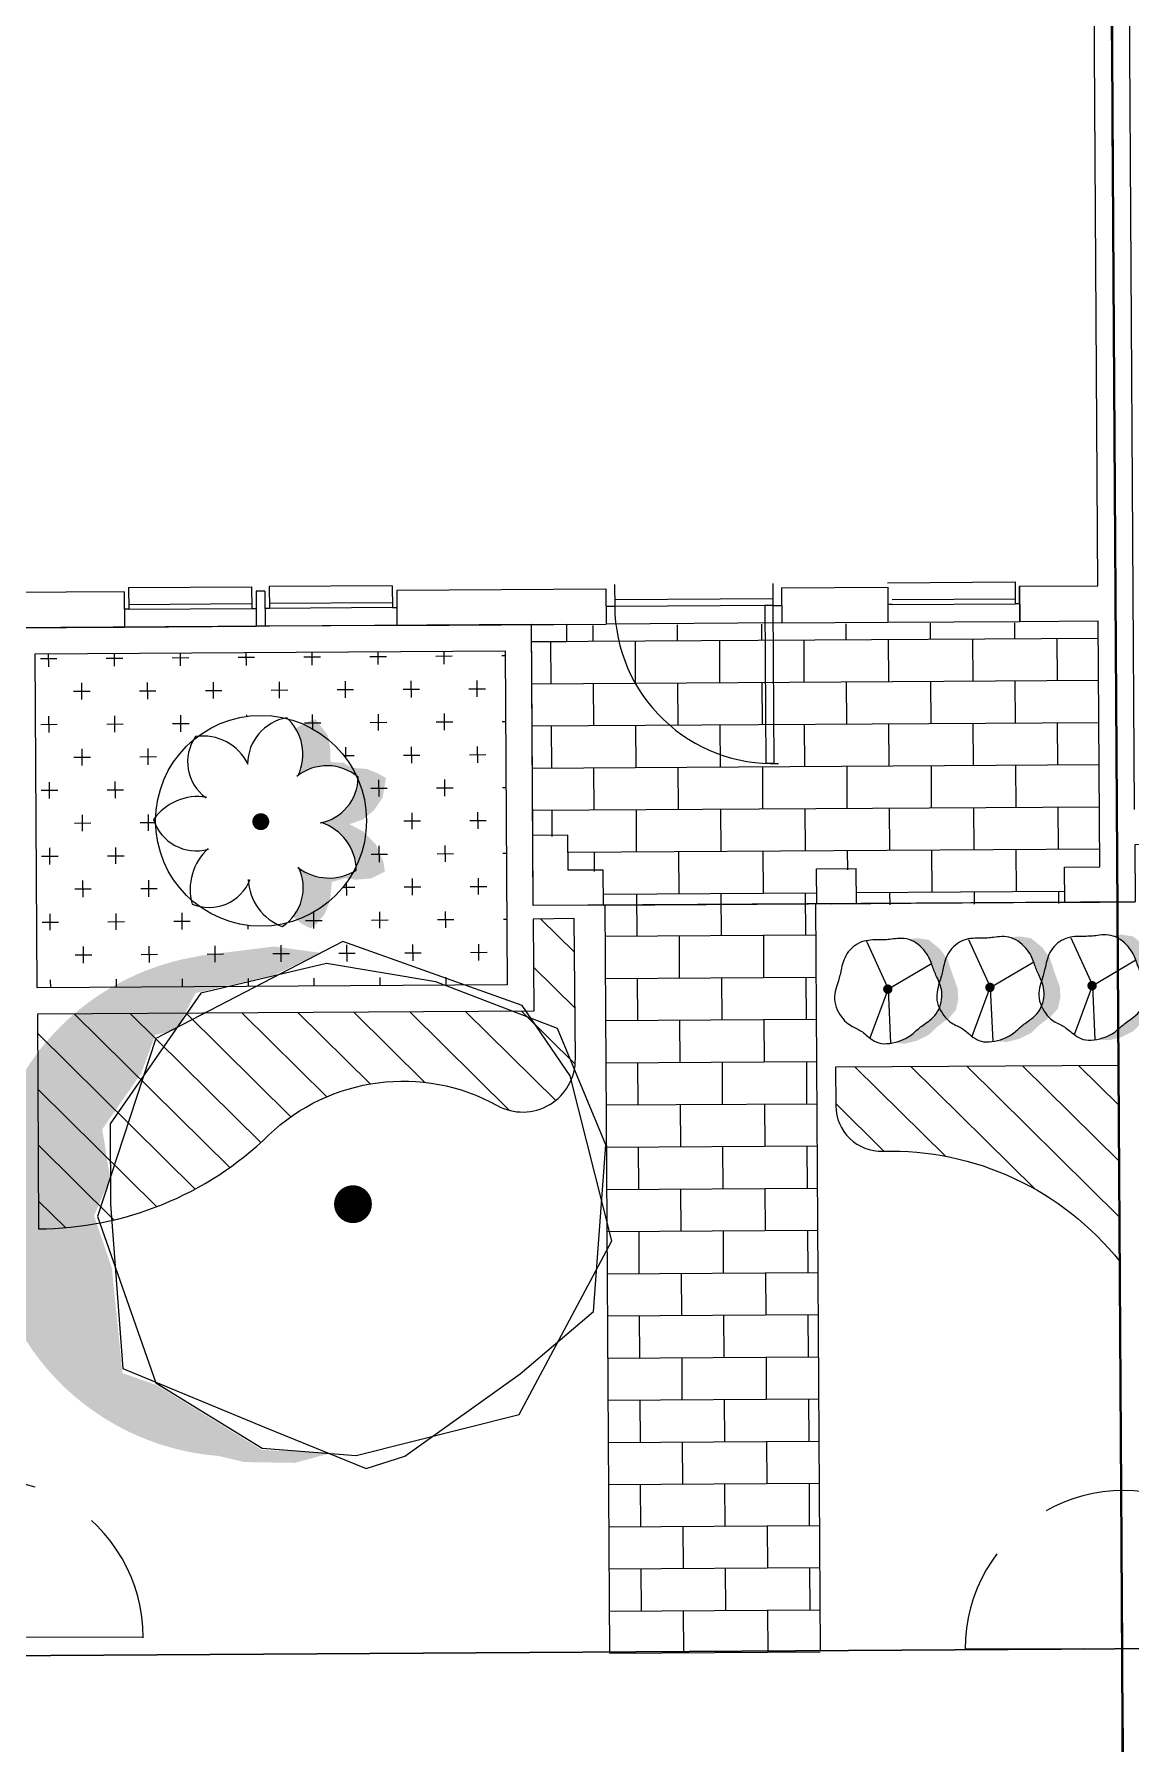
# Model space of a CAD drawing. Header units: feet. Extents: x 919634 to 928945, y 707022 to 708026.
# Drawn here: x 920763.67 to 920784.47, y 707106.93 to 707139.37 of the extents above; entities that cross this region are included whole.
import ezdxf

# ---------------------------------------------------------------- set-up
doc = ezdxf.new("R2010")
doc.units = ezdxf.units.FT
doc.header["$LTSCALE"] = 20
doc.header["$MEASUREMENT"] = 0
doc.linetypes.add('HIDDEN2', pattern=[0.1875, 0.125, -0.0625])
doc.linetypes.add('Site Plan$0$PHANTOM2', pattern=[1.25, 0.625, -0.125, 0.125, -0.125, 0.125, -0.125])
for name, color, linetype in [('-u-site-utility clear zone', 252, 'HIDDEN2'), ('-u-site-xref', 7, 'Continuous'), ('LP-ANNO-LABL-SHRB', 2, 'Continuous'), ('Site Plan$0$-u-site-bldg_interior', 252, 'Continuous'), ('Site Plan$0$A-PART-FULL', 4, 'Continuous'), ('Site Plan$0$SP-LOT PAVERS', 254, 'Continuous'), ('x-Villa4-LP Block$0$LK-SHRB-013M', 253, 'Continuous'), ('x-Villa4-LP Block$0$LK-SHRB-035M', 253, 'Continuous'), ('x-Villa4-LP Block$0$LK-SHRB-TRNK', 253, 'Continuous'), ('x-Villa4-LP Block$0$LK-TREE-025M', 253, 'Continuous'), ('x-Villa4-LP Block$0$LK-TREE-050M', 253, 'Continuous'), ('x-Villa4-LP Block$0$LK-TREE-TRNK', 253, 'Continuous'), ('x-Villa4-LP Block$0$LP-PATT-SHAR', 253, 'Continuous'), ('x-Villa4-LP Block$0$LP-SHAR-BRDR-CONT', 253, 'Continuous'), ('x-Villa4-LP Block$0$LP-SHRB', 253, 'Continuous'), ('x-Villa4-LP Block$0$LP-TREE', 253, 'Continuous')]:
    doc.layers.add(name, color=color, linetype=linetype)
for name, color, linetype, lineweight in [('Site Plan$0$SP-LOT LINES', 252, 'Site Plan$0$PHANTOM2', 40), ('Site Plan$0$SP-SIDEWALK', 2, 'Continuous', 25), ('SP-BUILDING-FOOTPRINT', 1, 'Continuous', 25)]:
    doc.layers.add(name, color=color, linetype=linetype, lineweight=lineweight)
for name, color, linetype, plot in [('x-Villa4-LP Block$0$-u-site-no_plot', 253, 'Continuous', False), ('x-Villa4-LP Block$0$LK-SHRB-SHAD', 253, 'Continuous', False), ('x-Villa4-LP Block$0$LK-TREE-SHAD', 253, 'Continuous', False), ('x-Villa4-LP Block$0$LK-TREE-SHAD-SM30', 253, 'Continuous', False), ('x-Villa4-LP Block$0$LK-TREE-SHAD-SM40', 253, 'Continuous', False), ('x-Villa4-LP Block$0$LK-TREE-SHAD-SM50', 253, 'Continuous', False)]:
    doc.layers.add(name, color=color, linetype=linetype, plot=plot)
doc.layers.get('-u-site-xref').off()

# ---------------------------------------------------------------- blocks, each defined once
blk = doc.blocks.new('Site Plan$0$DR1H902')
for p, q in [((-0.5, 0), (-0.5, 1)), ((-0.5, 1.000000000000057), (-0.4500000000000455, 1.000000000000057)), ((-0.4500000000000455, 0), (-0.4500000000000455, 1)), ((-0.5, -5.684341886080801e-14), (-0.4500000000000455, -5.684341886080801e-14))]:
    blk.add_line(p, q)
blk.add_arc((-0.5, 0), 1, 0, 91.70698490235472)
blk = doc.blocks.new('Site Plan$0$A$C4e4189c5')
at = {"layer": 'Site Plan$0$-u-site-bldg_interior'}
for p, q in [((-38.00000000004002, 4), (-40.00000000004002, 4)), ((-2.00000000005457, 5.5), (-38.00000000005457, 5.5)), ((-2.000000000040018, 4), (-38.00000000004002, 4)), ((-2.000000000040018, 4), (-4.001776687800884e-11, 4))]:
    blk.add_line(p, q, dxfattribs=at)
at = {"layer": 'Site Plan$0$-u-site-bldg_interior', "xscale": 35.99999999999999, "yscale": 35.99999999999999, "zscale": 95.99999999999997, "rotation": 179.9999999999935}
blk.add_blockref('Site Plan$0$DR1H902', (-20.00000000004002, 4), dxfattribs=at)
blk = doc.blocks.new('Site Plan')
at = {"layer": 'Site Plan$0$SP-LOT PAVERS', "extrusion": (1.166558753920503e-06, -0.0001861004996483794, 0.9999999826826215)}
h = blk.add_hatch(dxfattribs=at)
h.set_pattern_fill('AR-B816', color=256, scale=0.09999999999999996, angle=0.3591501326048077)
h.set_pattern_definition([(0.3591501326047428, (920745.5951603298, 707108.4829066808), (-0.005014649018725803, 0.7999842831551253), []), (90.35915013260481, (920745.5951603298, 707108.4829066808), (-0.8049989321738502, 0.7949696341363994), [0.8, -0.8])])
h.paths.add_polyline_path([(920778.4933584301, 707122.8560401973), (920778.5172831517, 707122.8562067903), (920778.5131043444, 707123.5228496897), (920779.2630545961, 707123.5275507037), (920779.2672334035, 707122.8609078042), (920783.2193052957, 707122.8856811075), (920783.2151264219, 707123.552334677), (920783.8818151328, 707123.5565137714), (920783.8525630139, 707128.2230887568), (920773.1027016152, 707128.1557039552), (920773.1278472345, 707124.1558180082), (920773.7945008035, 707124.1599968824), (920773.7986798971, 707123.4933082995), (920774.4653333386, 707123.4974871727), (920774.4695122126, 707122.8308336034), (920774.4934369104, 707122.8309835738), (920774.5822378926, 707108.6646102755), (920778.5821593079, 707108.6896835207)])
at = {"layer": 'Site Plan$0$-u-site-bldg_interior', "extrusion": (1.166558753920503e-06, -0.0001861004996483794, 0.9999999826826215)}
for p, q in [((920784.543916842, 707124.6560670984, -0.003275583909823838), (920784.3031093287, 707163.0719619137, 0.003873914349668158)), ((920783.8483847635, 707128.9017880262, -0.002484641731053866), (920783.6467541942, 707161.0678057378, 0.003501705554350757)), ((920779.8602730674, 707128.9601237791, -0.002469133051407876), (920782.2768922566, 707128.9752721981, -0.002469133051332995)), ((920782.2768922566, 707128.9752721981, -0.002469133051332995), (920782.2794817092, 707128.5621781875, -0.002546013075181441)), ((920765.3817876969, 707128.7860313754, -0.002484641731129387), (920763.1821241152, 707128.7722429291, -0.002484641731073387)), ((920765.3817876969, 707128.7860313754, -0.002484641731129387), (920765.3859665709, 707128.1193778177, -0.002608711168362773)), ((920765.4645970336, 707128.8698854295, -0.002469133051466748), (920767.7978845262, 707128.8845114888, -0.002469133051457207)), ((920765.4645970336, 707128.8698854295, -0.002469133051466748), (920765.4671864862, 707128.4567914197, -0.0025460130751852)), ((920767.7978845262, 707128.8845114888, -0.002469133051457207), (920767.8004739791, 707128.4714174786, -0.002546013075240655)), ((920768.0484019739, 707128.802746872, -0.002484641731118481), (920767.8817385817, 707128.8017021534, -0.002484641731119163)), ((920767.8817385817, 707128.8017021534, -0.002484641731119163), (920767.8859174558, 707128.1350485956, -0.002608711168352549)), ((920768.0484019739, 707128.802746872, -0.002484641731118481), (920768.0525808482, 707128.1360933143, -0.002608711168330202)), ((920770.4644988037, 707128.9012269856, -0.002469133051381304), (920768.131211311, 707128.8866009259, -0.002469133051455843)), ((920768.131211311, 707128.8866009259, -0.002469133051455843), (920768.1338007636, 707128.4735069157, -0.002546013075239292)), ((920770.4644988037, 707128.9012269856, -0.002469133051381304), (920770.467088256, 707128.4881329751, -0.002546013075229749)), ((920770.548352859, 707128.8184176498, -0.002484641731108258), (920774.5152347931, 707128.843283789, -0.002484641731027038)), ((920770.548352859, 707128.8184176498, -0.002484641731108258), (920770.5525317331, 707128.1517640922, -0.002608711168341644)), ((920774.5152347931, 707128.843283789, -0.002484641731027038), (920774.5194136669, 707128.1766302313, -0.002608711168260426)), ((920774.6813758264, 707128.9276602019, -0.002469133051429056), (920774.6839876225, 707128.5110017284, -0.002546676449697215)), ((920777.6831451453, 707128.654804204, -0.002523413430202331), (920774.6832040835, 707128.6359992705, -0.0025234134302146)), ((920777.681316888, 707128.9464651354, -0.002469133051416786), (920777.6839286842, 707128.5298066619, -0.002546676449684945)), ((920777.8485026396, 707128.8641781592, -0.002484641731078404), (920779.8607954266, 707128.8767920847, -0.002484641731005178)), ((920777.8485026396, 707128.8641781592, -0.002484641731078404), (920777.8526815138, 707128.1975246015, -0.00260871116831179)), ((920779.8607954266, 707128.8767920847, -0.002484641731005178), (920779.864974301, 707128.210138527, -0.002608711168238565)), ((920779.9456139049, 707128.6401289583, -0.002528783803576169), (920782.2768257405, 707128.6547420066, -0.002528783803566635)), ((920782.3607463117, 707128.8924628623, -0.00248464173105995), (920783.8483847635, 707128.9017880262, -0.002484641731053866)), ((920782.3649251859, 707128.2258093045, -0.002608711168293336), (920782.3607463117, 707128.8924628623, -0.00248464173105995)), ((920782.3607463117, 707128.8924628623, -0.00248464173105995), (920782.3649251859, 707128.2258093045, -0.002608711168293336)), ((920765.4671864862, 707128.4567914197, -0.0025460130751852), (920765.3838547904, 707128.4562690599, -0.002546013075272203)), ((920765.4666061746, 707128.5493682496, -0.002528783803592052), (920767.7998936673, 707128.563994309, -0.002528783803582511)), ((920765.4671864862, 707128.4567914197, -0.0025460130751852), (920767.8004739791, 707128.4714174786, -0.002546013075240655)), ((920767.8004739791, 707128.4714174786, -0.002546013075240655), (920767.8838056753, 707128.471939838, -0.002546013075218649)), ((920768.1338007636, 707128.4735069157, -0.002546013075239292), (920768.0504690673, 707128.4729845565, -0.002546013075239632)), ((920770.4665079444, 707128.5807098052, -0.002528783803614935), (920768.1332204519, 707128.5660837459, -0.002528783803624477)), ((920770.467088256, 707128.4881329751, -0.002546013075229749), (920768.1338007636, 707128.4735069157, -0.002546013075239292)), ((920770.467088256, 707128.4881329751, -0.002546013075229749), (920770.5504199523, 707128.4886553343, -0.002546013075229409)), ((920774.6839876225, 707128.5110017284, -0.002546676449697215), (920774.5173242299, 707128.5099570098, -0.002546676449697896)), ((920777.6839286842, 707128.5298066619, -0.002546676449684945), (920774.6839876225, 707128.5110017284, -0.002546676449697215)), ((920777.6839286842, 707128.5298066619, -0.002546676449684945), (920777.8505920767, 707128.5308513804, -0.002546676449684265)), ((920779.9461942165, 707128.5475521282, -0.002546013075190983), (920782.2774060523, 707128.5621651764, -0.002546013075181449)), ((920782.3628134053, 707128.5627005468, -0.002546013075181101), (920782.2794817092, 707128.5621781875, -0.002546013075181441)), ((920763.1863029893, 707128.1055893712, -0.002608711168350104), (920765.3859665709, 707128.1193778177, -0.002608711168362773)), ((920765.3859665709, 707128.1193778177, -0.002608711168362773), (920767.8859174558, 707128.1350485956, -0.002608711168352549)), ((920768.0525808482, 707128.1360933143, -0.002608711168330202), (920767.8859174558, 707128.1350485956, -0.002608711168352549)), ((920770.5525317331, 707128.1517640922, -0.002608711168341644), (920768.0525808482, 707128.1360933143, -0.002608711168330202)), ((920770.5525317331, 707128.1517640922, -0.002608711168341644), (920774.5194136669, 707128.1766302313, -0.002608711168260426)), ((920777.8526815138, 707128.1975246015, -0.00260871116831179), (920774.5194136669, 707128.1766302313, -0.002608711168260426)), ((920777.8526815138, 707128.1975246015, -0.00260871116831179), (920779.864974301, 707128.210138527, -0.002608711168238565)), ((920779.864974301, 707128.210138527, -0.002608711168238565), (920782.3649251859, 707128.2258093045, -0.002608711168293336)), ((920782.3649251859, 707128.2258093045, -0.002608711168293336), (920783.8525636377, 707128.2351344689, -0.002608711168222257)), ((920783.8818157555, 707123.5685595643, -0.003477197228964289), (920783.8525636377, 707128.2351344689, -0.002608711168222257)), ((920773.7945014263, 707124.1720426648, -0.00335312127543391), (920773.1278478573, 707124.1678637908, -0.003353121275436636)), ((920773.1362058249, 707122.8345216614, -0.003601266666263303), (920773.1278478573, 707124.1678637908, -0.003353121275436636)), ((920773.7986805198, 707123.5053540935, -0.00347719722898386), (920773.7945014263, 707124.1720426648, -0.00335312127543391)), ((920774.4653339611, 707123.5095329665, -0.003477197229024464), (920773.7986805198, 707123.5053540935, -0.00347719722898386)), ((920774.4695128351, 707122.8428794087, -0.003601266666279516), (920774.4653339611, 707123.5095329665, -0.003477197229024464)), ((920778.513104967, 707123.5348954832, -0.003477199214704543), (920779.2630552187, 707123.5395964971, -0.003477199214701476)), ((920778.5172837742, 707122.8682525953, -0.003601266666197965), (920778.513104967, 707123.5348954832, -0.003477199214704543)), ((920779.2672340261, 707122.8729536092, -0.003601266666194898), (920779.2630552187, 707123.5395964971, -0.003477199214701476)), ((920783.2151270444, 707123.5643804698, -0.003477197228967015), (920783.8818157555, 707123.5685595643, -0.003477197228964289)), ((920783.2193059182, 707122.897726912, -0.003601266666222067), (920783.2151270444, 707123.5643804698, -0.003477197228967015)), ((920774.4695128351, 707122.8428794087, -0.003601266666279516), (920773.1362058249, 707122.8345216614, -0.003601266666263303)), ((920778.7912034324, 707122.8699696427, -0.003601266666196846), (920779.5411536841, 707122.8746706566, -0.003601266666193779)), ((920783.2193059182, 707122.897726912, -0.003601266666222067), (920783.8859946297, 707122.9019060064, -0.003601266666219341)), ((920783.8859946296, 707122.9019060064, -0.003601266666219341), (920784.5526481988, 707122.9060848806, -0.003601266666216614))]:
    blk.add_line(p, q, dxfattribs=at)
at = {"layer": 'Site Plan$0$-u-site-bldg_interior', "extrusion": (1.166558753920503e-06, -0.0001861004996483794, 0.9999999826826215), "elevation": -130.5253781214477}
blk.add_lwpolyline([(920773.7715172052, 707127.8265399162), (920773.1048636225, 707127.822361042), (920773.1027740812, 707128.1557044102), (920773.7694276638, 707128.1598832841)], close=True, dxfattribs=at)
at = {"layer": 'Site Plan$0$A-PART-FULL', "extrusion": (1.166558753920503e-06, -0.0001861004996483794, 0.9999999826826215)}
blk.add_line((920779.9461942165, 707128.5475521282, -0.002546013075190983), (920779.8628625204, 707128.5470297689, -0.002546013075191325), dxfattribs=at)
at = {"layer": 'Site Plan$0$SP-LOT LINES', "ltscale": 0.4, "extrusion": (1.166558753920503e-06, -0.0001861004996483794, 0.9999999826826215)}
for p, q in [((920783.8881468661, 707175.7363070803, 0.006231239431811902), (920784.4522923161, 707085.7380762355, -0.01051813469474599)), ((920784.4522923195, 707085.7380756808, -0.0105181347979815), (920783.8881468697, 707175.7363065254, 0.006231239328554721))]:
    blk.add_line(p, q, dxfattribs=at)
at = {"layer": 'Site Plan$0$SP-SIDEWALK', "extrusion": (1.166558753920503e-06, -0.0001861004996483794, 0.9999999826826215)}
for p, q in [((920773.1278478573, 707124.1678637908, -0.003353121275436636), (920773.1027748324, 707128.1677501234, -0.002608711168331213)), ((920774.4695128351, 707122.8428794087, -0.003601266666279516), (920783.2193059182, 707122.897726912, -0.003601266666222067)), ((920774.4934375328, 707122.8430293793, -0.003601266666257753), (920774.5822385119, 707108.6766563263, -0.006237739406822079)), ((920778.4933589489, 707122.8681026238, -0.003601266666241394), (920778.5821599273, 707108.701729571, -0.006237739406805721)), ((920744.3055749673, 707108.4868690496, -0.006237739406945899), (920824.3073347938, 707108.9883548262, -0.006237739406618723))]:
    blk.add_line(p, q, dxfattribs=at)
at = {"layer": 'Site Plan$0$SP-SIDEWALK'}
blk.add_line((920958.6307453202, 707109.829742878), (920601.175494837, 707107.5890581203), dxfattribs=at)
at = {"layer": 'Site Plan$0$-u-site-bldg_interior', "extrusion": (1.166558753920502e-06, -0.0001861004996483794, 0.9999999826826215), "xscale": 0.08333333333333327, "yscale": 0.08333333333333327, "zscale": 0.08333333333333327, "rotation": 0.359150132604808}
blk.add_blockref('Site Plan$0$A$C4e4189c5', (920777.8526809944, 707128.1854622678, -130.5253781214477), dxfattribs=at)
blk = doc.blocks.new('x-Villa4-LP Block$0$TREE-SIMP-007')
at = {"layer": 'x-Villa4-LP Block$0$LK-TREE-SHAD'}
blk.add_hatch(color=256, dxfattribs=at).paths.add_polyline_path([(0.04464626990468901, 0.4933402276700676), (0.118561608062322, 0.5128946276079205), (0.2185647204215968, 0.5107219136258578), (0.3620474371299451, 0.4759585417142773), (0.4816163718603264, 0.41077721549496), (0.5968373469838184, 0.2934508262281241), (0.6685787094780835, 0.09573413876823622), (0.6707526934215764, -0.07591002234803312), (0.6294470564557457, -0.2193089379584805), (0.5555317182981128, -0.3344626184234016), (0.4359627835677315, -0.4300618937703149), (0.3011759860731615, -0.4952432199896393), (0.1533453014777422, -0.5126249059454295), (0.06203811661239911, -0.4995886427736238), (0.1533453014777422, -0.4561344252940742), (0.3098719052869399, -0.4213710533824937), (0.3490035583092777, -0.3474988815952074), (0.3903091869949833, -0.3388080360272383), (0.4185709368600214, -0.2627631554380301), (0.4968342429046686, -0.1519549029372413), (0.4816163718603264, -0.05418291360825833), (0.5142260813322537, 0.019689258179028), (0.4794423961969585, 0.1239793790939174), (0.4598765655457271, 0.3325596261038299), (0.3924831709385046, 0.3564594436455195), (0.1837810270061482, 0.4868220960841683)])
at = {"layer": 'x-Villa4-LP Block$0$LK-TREE-SHAD-SM30'}
h = blk.add_hatch(color=256, dxfattribs=at)
edge = h.paths.add_edge_path()
edge.add_arc((0.2278096112222272, 2.131628207280301e-14), 0.4999999999999998, 268.9557401733575, 451.0442598266425)
edge.add_arc((0.2095848480200289, 2.131628207280301e-14), 0.4999999999999998, -88.95574017335753, 88.95574017335753, ccw=False)
at = {"layer": 'x-Villa4-LP Block$0$LK-TREE-SHAD-SM40'}
h = blk.add_hatch(color=256, dxfattribs=at)
edge = h.paths.add_edge_path()
edge.add_arc((0.2095848480200289, 2.131628207280301e-14), 0.4999999999999998, 271.0442598266425, 448.9557401733575)
edge.add_arc((0.2095848480200289, 2.842170943040401e-14), 0.4999999999999953, 88.95574017335763, 91.3924069492444)
edge.add_arc((0.185285154257798, 2.131628207280301e-14), 0.4999999999999998, -88.60759305075572, 88.60759305075572, ccw=False)
edge.add_arc((0.2095848480200289, 2.131628207280301e-14), 0.499999999999998, 268.6075930507556, 271.0442598266424)
at = {"layer": 'x-Villa4-LP Block$0$LK-TREE-SHAD-SM50'}
h = blk.add_hatch(color=256, dxfattribs=at)
edge = h.paths.add_edge_path()
edge.add_arc((0.185285154257798, 2.131628207280301e-14), 0.4999999999999998, 271.3924069492443, 448.6075930507557)
edge.add_arc((0.185285154257798, 2.131628207280301e-14), 0.499999999999998, 88.60759305075557, 95.22189701548905)
edge.add_arc((0.1590897602023347, -0.001406959955225773), 0.4997050858628154, -86.06592945530508, 92.2147573101438, ccw=False)
edge.add_arc((0.1852851542577696, 4.263256414560601e-14), 0.5000000000000203, 270.9269308393521, 271.3924069492468)
at = {"layer": 'x-Villa4-LP Block$0$LK-TREE-025M'}
blk.add_lwpolyline([(-0.0995639653173157, 0.5008954739388543), (-0.3296293215514368, 0.3388508305590534), (-0.4764329265077549, 0.2162224539657984), (-0.5027261094850246, -0.114436205212634), (-0.408508870483189, -0.3465542038794212), (-0.1674880213418817, -0.4407152817027296), (0.04943073822045108, -0.4779417523040692), (0.2992159765043425, -0.4210071483094566), (0.481077158763668, -0.1626116406032168), (0.481077158763668, -0.00275679018125885), (0.4591661729492955, 0.3235222830814806), (0.1787055545252656, 0.4417710769863987), (-0.02287551496701212, 0.524983190020464)], close=True, dxfattribs=at)
at = {"layer": 'x-Villa4-LP Block$0$LK-TREE-050M'}
blk.add_lwpolyline([(-0.003155627734059863, 0.4987056809810113), (-0.3274382229700166, 0.4198731506352757), (-0.5136816023922108, 0.07607573693711345), (-0.43261095487901, -0.2523931292834689), (-0.3383937158772028, -0.3925398463121539), (0.0165642594988924, -0.5217376017789519), (0.3890510183432809, -0.3312256564018483), (0.5073703417409092, 0.02133092590035091), (0.3934332155061497, 0.3519895850787833), (0.1830877516881344, 0.4833771335034314)], close=True, dxfattribs=at)
at = {"layer": 'x-Villa4-LP Block$0$LK-TREE-TRNK', "const_width": 0.03749999999999999}
blk.add_lwpolyline([(-0.01874999999998295, 2.131628207280301e-14, 1), (0.01875000000001137, 2.131628207280301e-14, 1)], format="xyb", close=True, dxfattribs=at)
blk = doc.blocks.new('x-Villa4-LP Block$0$SHRUB-TROP-021')
at = {"layer": 'x-Villa4-LP Block$0$LK-SHRB-SHAD'}
blk.add_hatch(color=256, dxfattribs=at).paths.add_polyline_path([(0.568080017137774, 0.1818299375466452), (0.5596927183969882, 0.1656641390808673, -0.1203023935735584), (0.4856796334937883, 0.05698154781162046), (0.4766259237833594, 0.04596625639015173), (0.467827877435866, 0.04219792811673528, -0.1091575829684323), (0.3592248739590218, -0.007923839795370924), (0.3635266302154747, -0.01025767729408145, -0.1085515223560692), (0.4721556919065364, -0.07772207686348054), (0.4988715159443444, -0.09977842480054377), (0.5128071904130422, -0.126813788851134, -0.1444357134962039), (0.5622513821250834, -0.2880346310948987), (0.5631365522131091, -0.2924578264477908), (0.5112301782560138, -0.3196305616888893), (0.4826886342946466, -0.3251769767114361, -0.0371990621604858), (0.4387025882050608, -0.3337246876251818), (0.4222478173639246, -0.33692230679776), (0.4102814361335874, -0.3357263863740485, -0.07801218073965324), (0.3175712146656764, -0.3233554310541038), (0.2937177370745161, -0.3196305616888928), (0.2672970187894066, -0.3033814177601144, -0.03648546012063719), (0.2296204292525346, -0.2807491841967042), (0.2371209199024662, -0.309483808186048, -0.01813485941485219), (0.2422018293237755, -0.3289489376768735), (0.244283087827867, -0.3369223067977565), (0.2445244294596307, -0.3405402581237595, -0.05497482691837539), (0.2485725891923636, -0.4012262026311468), (0.2492265527525319, -0.4110297674464007), (0.2470420331951573, -0.4206982616794761, -0.05433296969686811), (0.2337935052342175, -0.4793350982119158), (0.2319244255161976, -0.4876074830545711), (0.2279167428087163, -0.4949112247697798, -0.05559141876900451), (0.198332469158899, -0.5488266440634817), (0.1899049814084321, -0.5641851937117615), (0.2319244255161976, -0.6012389240360783), (0.2912460046121765, -0.6333521592942795), (0.325850251332966, -0.6061794240531775), (0.3752849005796008, -0.5468934535538743), (0.4074174225899299, -0.4653752428795883), (0.4173043524392597, -0.3591545420217592), (0.4988715159443444, -0.33692230679776), (0.5581930872884442, -0.3468033018809784), (0.6496471883947379, -0.339392551855326), (0.7312143518998369, -0.2998685715224561), (0.7237991545128466, -0.2430528510317096), (0.6793079701908624, -0.1393024051334173), (0.6076277365350933, -0.06272468952523624), (0.523588840567669, -0.01826021412625423), (0.6026842716104284, 0.008912521114847749), (0.6694210403415326, 0.06325799654803532), (0.721327422050507, 0.137365457196676), (0.7411012817491667, 0.2534671531377164), (0.6941383649648571, 0.2806398883788184), (0.6298733286960783, 0.3078126236199203), (0.5408909678040033, 0.3152233686945856), (0.4914563185573542, 0.3448663539442371), (0.4148326199769201, 0.3498068539613399), (0.4123608875145948, 0.4387358097102911), (0.3975304927406, 0.5103730253013694), (0.3258502513329518, 0.6042424761164398), (0.2591134826018617, 0.579539990883891), (0.2096788333552126, 0.5498970056342394), (0.2319244255161976, 0.5103730253013694), (0.2368160630713732, 0.489188652261916, -0.1112792524408142), (0.2489925057224269, 0.3611655522606902), (0.2492265527525319, 0.3522771039698931), (0.2458988803647202, 0.3419977448649369, -0.06000367337149548), (0.2243549568672307, 0.2754474056633001), (0.2234867160662048, 0.2727653630992251, -0.07371621373220248), (0.2969442537736597, 0.3117567843278231), (0.298661201999181, 0.3127531236370196), (0.3008269738827778, 0.3131022319301486, -0.2026347005735975), (0.5210138648541971, 0.2968831409343018), (0.5334757704169988, 0.2929911334705899), (0.5754952145247785, 0.2633481482209348), (0.5752521253357088, 0.2606757721946451, -0.002353299849519682), (0.5772789409496966, 0.2589387097347426, -0.05588050334469672), (0.569519919129803, 0.1976593521678325)])
at = {"layer": 'x-Villa4-LP Block$0$LK-SHRB-035M'}
for centre, radius, start, end in [((0.2050029450502109, 0.3360133686508497), 0.2813606815162891, 99.81236474148636, 178.8039190745492), ((-0.04115086955115999, 0.3981602491172147), 0.2924923688075597, 334.3201672926311, 47.34071649546451), ((-0.1695433585495323, 0.3541073003526698), 0.2609290315766107, 144.5008027595009, 233.9817316949567), ((-0.3404575688343812, 0.2125282054285194), 0.2960238089511707, 25.25543527769498, 98.06171615817009), ((0.3917317984839173, 0.04449209637533258), 0.2835755491196986, 49.13242841121446, 128.6055972661265), ((0.300101942051441, 0.2629031987627179), 0.2772053496805089, 280.4099225770028, 359.1805488834527), ((-0.372045348889344, -0.1722885144896793), 0.3231601176720892, 80.77017386270857, 144.1242211206259), ((-0.3819481711535531, 0.09298500412337418), 0.2631323076318442, 196.763254795117, 285.6734831794185), ((0.2642978576375157, -0.2912204918370485), 0.2979705563696382, 0.134352978046978, 72.07680648065515), ((-0.09337966430986455, -0.4001811930455723), 0.3267013662609426, 131.7923032997169, 194.9508527616941), ((-0.02858895321833188, -0.3892367454438812), 0.2774207412489536, 303.201535627163, 25.53239975520598), ((0.4033293609324602, -0.0342472910201792), 0.3015592417502548, 232.0190087908792, 301.8066719822189), ((-0.3066464151774113, -0.2466404376100435), 0.2589249086668167, 246.7100301005974, 338.3841968309644), ((0.2361128504607422, -0.3297749434067505), 0.3126474042495261, 182.1854245426471, 248.8532188837066)]:
    blk.add_arc(centre, radius, start, end, dxfattribs=at)
at = {"layer": 'x-Villa4-LP Block$0$LK-SHRB-TRNK', "const_width": 0.05}
blk.add_lwpolyline([(-0.02268510699350657, 0.01050647042030661, 1), (0.02268510699352078, -0.01050647042029951, 1)], format="xyb", close=True, dxfattribs=at)
blk = doc.blocks.new('x-Villa4-LP Block$0$SHRUB-LRG-121')
at = {"layer": 'x-Villa4-LP Block$0$LK-SHRB-SHAD'}
blk.add_hatch(color=256, dxfattribs=at).paths.add_polyline_path([(0.2065465789053249, 0.499285902393737), (0.2951794070149774, 0.5079279536462238), (0.411915319333076, 0.4906438459901814), (0.5243276808678559, 0.397741762831771), (0.5999898483938679, 0.2918765950680324), (0.6432253726944523, 0.1579247517193387), (0.6994315575786629, -0.001953250537884088), (0.703755108361996, -0.1099789298269798), (0.6778137954283778, -0.2158440975907219), (0.6107987294690176, -0.2914620730930899), (0.4746068345091103, -0.3930062126550524), (0.4097535480582408, -0.4578216202285113), (0.2908558562316514, -0.5161554880748369), (0.1676346053880735, -0.5464026751851456), (0.08764888707872842, -0.5420816469833696), (0.06386934541994549, -0.5312790790544568), (0.1525021735295979, -0.5075134316712848), (0.2389732221307597, -0.4578216202285113), (0.3146353896567717, -0.3908456959786335), (0.4184006496248998, -0.3173882371526879), (0.5027099187175637, -0.222325637317855), (0.5394601209599799, -0.1359050938865778), (0.5394601209599799, -0.008434790265017256), (0.5048716982260544, 0.1017514005494355), (0.4637979534339678, 0.1838509157789332), (0.431371310208533, 0.276753004088409), (0.3665180237576635, 0.3847786833775082), (0.2886940767231607, 0.4560756306780966), (0.2411350016392504, 0.4841623062630482)])
at = {"layer": 'x-Villa4-LP Block$0$LK-SHRB-013M'}
for p, q in [((-0.2098530739028206, 0.4809741930429254), (0.002837181159428326, 0.004674438082567178)), ((0.02411054094827492, 0.011761417733549), (0.4392924265207689, 0.2544689060083254)), ((0.002837181159428326, 0.004674438082567178), (-0.1833047622509838, -0.4896424062422291))]:
    blk.add_line(p, q, dxfattribs=at)
at = {"layer": 'x-Villa4-LP Block$0$LK-SHRB-035M'}
blk.add_line((0.002837181159428326, -0.00418428843384433), (0.02518236886833591, -0.5396977819131603), dxfattribs=at)
blk.add_lwpolyline([(0.3657733124828653, -0.35104675494226), (0.3815805365216605, -0.3398224485478138), (0.3984144767265718, -0.327644928642151), (0.4158459435518083, -0.3143925663024838), (0.4334457474515645, -0.2999437326060139), (0.4507846988800637, -0.2841767986299537), (0.4674336082915005, -0.2669701354515119), (0.4829632861400981, -0.2482021141479045), (0.4969445428800441, -0.2277511057963295), (0.5090221857100872, -0.2055785103113124), (0.5191370088070641, -0.181977842956595), (0.5273038030923587, -0.157325647833229), (0.5335373594873332, -0.1319984690422693), (0.5378524689133641, -0.1063728506847603), (0.5402639222918211, -0.08082533686176063), (0.5407865105440806, -0.05573247167431816), (0.5394350245915192, -0.03147079922348794), (0.536275354923454, -0.008348851016915404), (0.5315777903010783, 0.01359689181135337), (0.5256637190535045, 0.03439796072068546), (0.5188545295098805, 0.05408588717044083), (0.511471609999326, 0.07269220261998655), (0.5038363488509816, 0.09024843852867548), (0.4962701343939813, 0.1067861263558783), (0.4890943549574445, 0.1223367975609513), (0.4825563381064555, 0.1369648516656667), (0.4766071683498154, 0.1508661604414172), (0.4711238694322759, 0.1642694637220075), (0.4659834650985957, 0.1774035013412316), (0.4610629790935121, 0.190497013132898), (0.456239435161784, 0.2037787389308043), (0.4513898570481558, 0.2174774185687482), (0.4463912684973721, 0.2318217918805381), (0.441103597414795, 0.2469884512149925), (0.4353183883481648, 0.2629453989810351), (0.4288100900058325, 0.2796084901026141), (0.4213531510961417, 0.2968935795036778), (0.4127220203274362, 0.3147165221081671), (0.4026911464080811, 0.3329931728400304), (0.391034978046406, 0.3516393866232121), (0.3775279639507758, 0.3705710183816642), (0.3620217693270575, 0.3896513068901406), (0.3446769253713242, 0.4085330263266691), (0.3257311797771578, 0.4268163347200868), (0.3054222802381474, 0.4441013900992274), (0.2839879744478893, 0.4599883504929316), (0.2616660100999724, 0.4740773739300366), (0.238694134887993, 0.4859686184393794), (0.2153100965055472, 0.4952622420497939), (0.1917475925335239, 0.5016977528998616), (0.1682241201020815, 0.505572059567136), (0.1449531262286641, 0.5073214207389043), (0.1221480579307368, 0.5073820951024572), (0.1000223622257579, 0.5061903413450857), (0.07878948613117842, 0.5041824181540839), (0.05866287666444947, 0.5017945842167428), (0.03985598084303632, 0.4994630982203496), (0.02248366055935236, 0.497542796593585), (0.006266437205681541, 0.4960628267306575), (-0.009173752950729863, 0.4949709137671725), (-0.02421497364264269, 0.4942147828387213), (-0.03923528860280356, 0.4937421590809024), (-0.05461276156398043, 0.4935007676293139), (-0.0707254562589128, 0.493438333619558), (-0.08795143642037573, 0.4935025821872294), (-0.1065660895111904, 0.4936041247113003), (-0.1264340979145473, 0.4935051175442382), (-0.1473174677437044, 0.4929306032818879), (-0.1689782051119195, 0.491605624520087), (-0.1911783161324578, 0.4892552238546806), (-0.2136798069185772, 0.4856044438815097), (-0.2362446835835428, 0.4803783271964157), (-0.2586349522406195, 0.4733019163952399), (-0.28062070960695, 0.4641738346543072), (-0.3020044148152365, 0.4530870274718488), (-0.3225966176020663, 0.4402080209265833), (-0.3422078677040261, 0.4257033410972291), (-0.3606487148577031, 0.4097395140625011), (-0.3777297087996843, 0.3924830659011107), (-0.3932613992665566, 0.37410052269178), (-0.4070543359949141, 0.3547584105132238), (-0.4189846554291066, 0.3346415083351673), (-0.4291908408445835, 0.3140076066914048), (-0.4378769622245784, 0.293132749006741), (-0.4452470895522964, 0.2722929787059769), (-0.451505292810964, 0.2517643392139171), (-0.4568556419838004, 0.2318228739553625), (-0.461502207054032, 0.2127446263551214), (-0.4656490580048782, 0.1948056398379947), (-0.4694891977182891, 0.1781690378778826), (-0.4731713606711594, 0.1625462641450675), (-0.4768332142391358, 0.1475358423589199), (-0.4806124257978439, 0.1327362962388214), (-0.4846466627229091, 0.1177461495041427), (-0.4890735923899712, 0.1021639258742653), (-0.4940308821746626, 0.08558814906856327), (-0.4996561994526161, 0.06761734280640752), (-0.5059803350152947, 0.04795023198010284), (-0.5126065733175551, 0.02668634617363708), (-0.519031322230056, 0.00402541614392149), (-0.5247509896234988, -0.01983282735213265), (-0.5292619833685421, -0.04468865355761409), (-0.5320607113358804, -0.070342331715608), (-0.5326435813961865, -0.09659413106920312), (-0.5305070014201405, -0.1232443208614882), (-0.5253009075472193, -0.1500657602906834), (-0.517289348992108, -0.1767216683755279), (-0.5068899032382888, -0.2028478540898924), (-0.4945201477692436, -0.2280801264076509), (-0.4805976600684474, -0.2520542943026705), (-0.4655400176193822, -0.2744061667488253), (-0.4497647979055373, -0.2947715527199861), (-0.4336895784103874, -0.3127862611900234), (-0.417675376585116, -0.328206366086075), (-0.4018569697517407, -0.3412690011483335), (-0.3863125751999661, -0.352331565070255), (-0.3711204102195111, -0.3617514565453028), (-0.3563586921000876, -0.3698860742669261), (-0.3421056381314074, -0.3770928169285881), (-0.3284394656031822, -0.383729083223745), (-0.3154383918051309, -0.3901522718458565), (-0.3031309360368155, -0.3966813471353809), (-0.291346825637234, -0.4034815360208093), (-0.2798660899552345, -0.4106796310776275), (-0.2684687583396652, -0.4184024248813252), (-0.2569348601393813, -0.4267767100073954), (-0.2450444247032308, -0.4359292790313241), (-0.232577481380055, -0.4459869245286043), (-0.219314059518716, -0.4570764390747222), (-0.2050514160916777, -0.4692157957703103), (-0.1896557185658807, -0.4819876898165489), (-0.1730103620318957, -0.4948659969397617), (-0.1549987415802647, -0.5073245928662686), (-0.1355042523015726, -0.5188373533223931), (-0.1144102892863614, -0.5288781540344552), (-0.09160024762520891, -0.5369208707287783), (-0.06695752240866426, -0.5424393791316859), (-0.04048119930575922, -0.5450505099464706), (-0.01263312629937019, -0.5449429137843325), (0.01600915804914393, -0.5424481962334475), (0.04486811517845268, -0.5378979628819813), (0.07336620652719716, -0.5316238193181171), (0.1009258935340398, -0.5239573711300203), (0.1269696376376288, -0.5152302239058635), (0.1509199002766195, -0.5057739832338264), (0.1723440149706832, -0.4958832636724217), (0.1913888035635622, -0.4857047156615764), (0.208345959980015, -0.4753479986115536), (0.2235071781447999, -0.464922771932617), (0.2371641519826824, -0.4545386950350405), (0.2496085754184136, -0.4443054273290805), (0.2611321423767592, -0.4343326282250146), (0.2720265467824774, -0.4247299571331027), (0.282572228871615, -0.4155614766450064), (0.2930046141253513, -0.4067088620779806), (0.3035478743361608, -0.3980081919306642), (0.3144261812965183, -0.3892955447016995), (0.3258637067988985, -0.3804069988897325), (0.338084622635769, -0.3711786329934093), (0.3513131005996044, -0.3614465255113686)], close=True, dxfattribs=at)
at = {"layer": 'x-Villa4-LP Block$0$LK-SHRB-TRNK', "const_width": 0.046875}
blk.add_lwpolyline([(-0.0234375, 0, 1), (0.0234375, 0, 1)], format="xyb", close=True, dxfattribs=at)
blk = doc.blocks.new('x-Villa4-LP Block', base_point=(60.56777063943446, -25.04647346166894, 1.271022374911026e-06))
at = {"layer": 'x-Villa4-LP Block$0$LP-PATT-SHAR'}
h = blk.add_hatch(dxfattribs=at)
h.set_pattern_fill('CROSS', color=256, scale=2.5)
h.set_pattern_definition([(0, (80.07110397342962, -12.37982095999331), (0.625, 0.625), [0.3125, -0.9375]), (90, (80.22735397342962, -12.53607095999331), (-0.6249999999999999, 0.625), [0.3125, -0.9375])])
h.paths.add_polyline_path([(80.07110397342962, -6.046487529297965), (88.98362933368807, -6.046487529174365), (88.98362933368807, -12.37982095986971), (80.07110397342962, -12.37982095999331)])
edge = h.paths.add_edge_path(flags=16)
edge.add_arc((84.33432929481609, -9.238881012890205), 2, 0, 360)
h = blk.add_hatch(dxfattribs=at)
h.set_pattern_fill('ANSI31', color=256, scale=6, angle=270)
h.set_pattern_definition([(315, (922353.1855672959, 708079.9987598239), (0.5303300858899108, 0.5303300858899106), [])])
edge = h.paths.add_edge_path()
edge.add_line((80.07024126823475, -12.8798202157325), (80.06321581713408, -16.9515707308798))
edge.add_arc((80.09253855000722, -10.67285695954083), 6.278782242207863, 269.7324202560697, 313.8290907680743)
edge.add_arc((86.97382483781908, -17.88055124724045), 3.686367829537538, 60.68370165837962, 133.4066823870032, ccw=False)
edge.add_arc((89.26841346386412, -13.79436641650297), 1, 240.6837016583791, 360.1886553803451)
edge.add_line((90.26840804307218, -13.79107376491396), (90.26370767558547, -11.12931793511052))
edge.add_line((90.26370767558547, -11.12931793511052), (89.48362933368807, -11.13710348887435))
edge.add_line((89.48362933368807, -11.13710348887435), (89.48362933368807, -12.87982095986278))
edge.add_line((89.48362933368807, -12.87982095986278), (80.07024126823475, -12.8798202157325))
h = blk.add_hatch(dxfattribs=at)
h.set_pattern_fill('ANSI31', color=256, scale=6, angle=270)
h.set_pattern_definition([(315, (95.20160043615033, -17.7016931832651), (0.5303300858899108, 0.5303300858899106), [])])
edge = h.paths.add_edge_path()
edge.add_line((100.5711036108593, -17.7016931832651), (100.5711037161524, -13.98354102774099))
edge.add_line((100.5711037161524, -13.98354102774099), (95.20160043615033, -13.98354102774099))
edge.add_line((95.20160043615033, -13.98354102774099), (95.20160043615033, -14.71685379963492))
edge.add_arc((96.06516195064962, -14.71685379963492), 0.8635615144992954, 180, 271.2587642978374)
edge.add_arc((96.20603746629003, -21.12812065861119), 5.549252894784231, 38.13069992985362, 91.25876429783739, ccw=False)
at = {"layer": 'x-Villa4-LP Block$0$-u-site-no_plot'}
blk.add_line((140.5711020655865, -25.04647346166894, 1.271022374911026e-06), (60.56777063943446, -25.04647346166894, 1.271022374911026e-06), dxfattribs=at)
at = {"layer": 'x-Villa4-LP Block$0$LP-SHAR-BRDR-CONT', "elevation": 1.271022374911026e-06}
blk.add_lwpolyline([(80.07110397342962, -6.046487529297965), (88.98362933368807, -6.046487529174365), (88.98362933368807, -12.37982095986971), (80.07110397342962, -12.37982095999331)], close=True, dxfattribs=at)
blk.add_lwpolyline([(80.07024126823475, -12.8798202157325), (80.06321581713408, -16.9515707308798, 0.1948180870818), (84.44065517576499, -15.20242517890497, -0.328410924656718), (88.77878296333392, -14.66629644405711, 0.5744737894837757), (90.26840804307218, -13.79107376491396), (90.26370767558547, -11.12931793511052), (89.48362933368807, -11.13710348887435), (89.48362933368807, -12.87982095986278)], format="xyb", close=True, dxfattribs=at)
blk.add_lwpolyline([(100.5711036108593, -17.7016931832651), (100.5711037161524, -13.98354102774099), (95.20160043615033, -13.98354102774099), (95.20160043615033, -14.71685379963492, 0.4206630413921757), (96.0841325095771, -15.58020691813181, -0.2360585895712603), (100.5711036108593, -17.7016931832651, 18.07310661462442)], format="xyb", dxfattribs=at)
at = {"layer": 'x-Villa4-LP Block$0$LP-TREE'}
blk.add_circle((84.33432929481609, -9.238881012890205, 1.271022374911026e-06), 2, dxfattribs=at)
at = {"layer": 'x-Villa4-LP Block$0$LP-SHRB'}
for name, p, xscale, yscale, zscale in [('x-Villa4-LP Block$0$SHRUB-TROP-021', (84.32948525857066, -9.255271589886009, 1.271022374910768e-06), 3.208701422234521, 3.208701422234521, 3.319641774876093), ('x-Villa4-LP Block$0$SHRUB-LRG-121', (96.20149078180644, -12.50706786445834), 1.896938157072053, 1.896938157072053, 3.319641774876093), ('x-Villa4-LP Block$0$SHRUB-LRG-121', (98.13892013520118, -12.48608525620177), 1.896938157072053, 1.896938157072053, 1.896938157072053), ('x-Villa4-LP Block$0$SHRUB-LRG-121', (100.0763494885959, -12.4651026479452), 1.896938157072053, 1.896938157072053, 1.896938157072053)]:
    blk.add_blockref(name, p, dxfattribs=dict(at, xscale=xscale, yscale=yscale, zscale=zscale))
at = {"layer": 'x-Villa4-LP Block$0$LP-TREE', "xscale": 9.553646090099173, "yscale": 9.553646090099173, "zscale": 9.733612224634927, "rotation": 180.0002388827152}
blk.add_blockref('x-Villa4-LP Block$0$TREE-SIMP-007', (86.03240495413084, -16.52244180522561, 6.355101050230145e-07), dxfattribs=at)
blk = doc.blocks.new('A$C2b7dc3a7')
at = {"layer": '-u-site-utility clear zone'}
blk.add_lwpolyline([(-3, 5.684341886080801e-14), (2.999990343749232, 0.007611662847921252)], dxfattribs=at)
blk.add_arc((0, 5.684341886080801e-14), 3, 179.8546277919402, 0.1453722080597722, dxfattribs=at)

msp = doc.modelspace()

# ---------------------------------------------------------------- block references
at = {"layer": '-u-site-xref'}
msp.add_blockref('Site Plan', (0, 0), dxfattribs=at)

# ---------------------------------------------------------------- next in the draw order: linework, layer by layer
at = {"layer": 'SP-BUILDING-FOOTPRINT', "elevation": 0.003625774790691594}
msp.add_lwpolyline([(920743.9766874184, 707161.4858152042), (920783.6425753271, 707161.7344582147), (920783.6300386819, 707163.7344225672), (920805.6296047113, 707163.872325402), (920805.6421407582, 707161.872364725), (920823.9751147525, 707161.9872784959), (920824.2240741125, 707122.2380551196), (920823.8904631425, 707122.2359656304), (920823.9238619362, 707116.9860890086), (920817.0181091018, 707116.9428006617), (920816.9852004062, 707122.1926971051), (920805.2246530695, 707122.1189768887), (920805.2121164032, 707124.1189445968), (920784.5458575124, 707123.9893995108), (920784.5526481989, 707122.9060848808), (920773.136205825, 707122.834521661), (920773.1027763166, 707128.167750133), (920763.1863029723, 707128.10559213), (920763.2254799771, 707121.85570711), (920751.4649333099, 707121.7819869132), (920751.4978419397, 707116.5320905582), (920744.5920887606, 707116.4888022989), (920744.5596706014, 707121.7386833369), (920744.2258856246, 707121.736591036)], close=True, dxfattribs=at)

# ---------------------------------------------------------------- next in the draw order: block references
at = {"layer": '-u-site-xref', "rotation": 0.3591501264461881}
msp.add_blockref('x-Villa4-LP Block', (920744.3089034507, 707108.4875678298, -0.00623761324648342), dxfattribs=at)
at = {"layer": 'LP-ANNO-LABL-SHRB', "rotation": 180}
for p in [(920762.7392414755, 707108.9556672007, -185.9865642302009), (920784.3324508594, 707108.7397384543, 0.0092659693941258)]:
    msp.add_blockref('A$C2b7dc3a7', p, dxfattribs=at)

doc.saveas('drawing.dxf')
